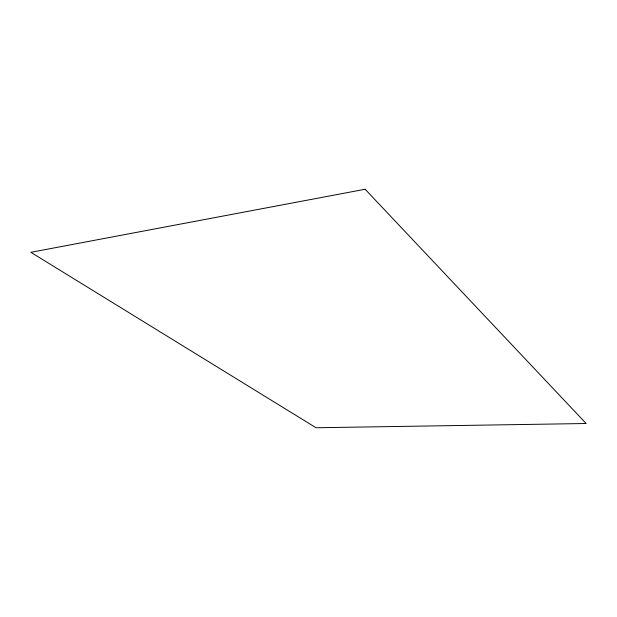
<?xml version="1.0" encoding="UTF-8"?>
<svg xmlns="http://www.w3.org/2000/svg" width="617" height="617" viewBox="0 0 617 617"><rect width="100%" height="100%" fill="white"/><g stroke="black" fill="none" stroke-linecap="round" stroke-linejoin="round"><path stroke-width="0.93" d="M365.141 189.249L30.85 252.307L316.043 427.751L586.15 423.509L365.141 189.249"/></g></svg>
